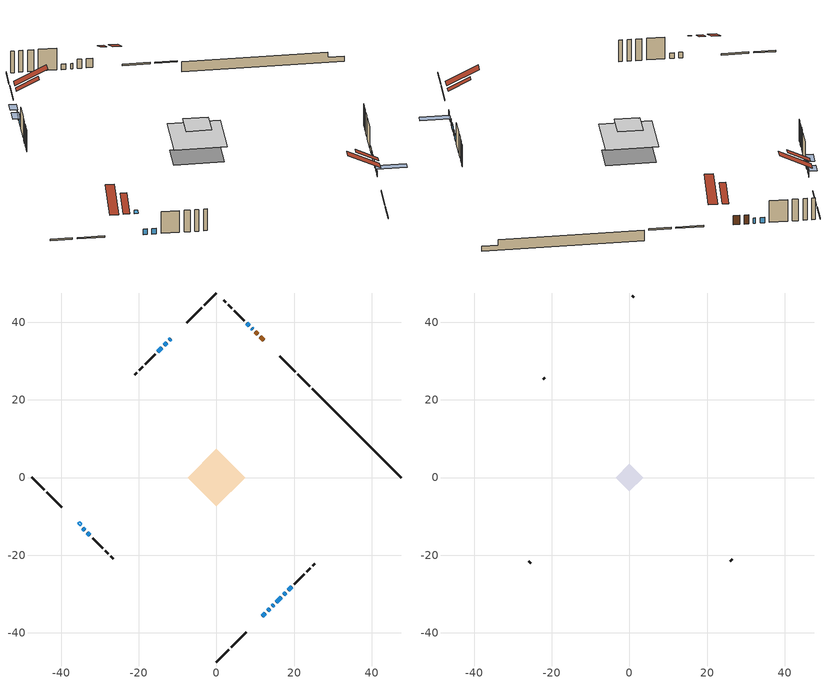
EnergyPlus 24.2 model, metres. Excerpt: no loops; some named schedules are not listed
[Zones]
conditioned space
 floor adiabatic (AdiabaticFloorConstruction): -7.46,0 0,7.46 7.46,0 0,-7.46 z3.49
 floor foundation (Slab1 construction): -5.71,1.4 -1.4,5.71 5.71,-1.4 1.4,-5.71 z-1.24
 wall outside (RimJoist1 construction): 0,-47.55 3.13,-44.42 / -47.55,0 -44.42,-3.13 / 0,47.55 -3.13,44.42 / 24.04,23.5 20.92,26.63 z1.05:1.35
 wall outside (RimJoist2 construction): 3.79,-43.76 7.7,-39.85 / -43.76,-3.79 -39.85,-7.7 / -3.79,43.76 -7.7,39.85 / 20.26,27.29 16.35,31.2 z1.05:1.35
 wall outside (AdiabaticWallConstruction 1): 12.19,35.35 11.3,36.24 / 10.65,36.9 10.03,37.52 z1.05:3.08
 wall outside (AdiabaticWallConstruction): -11.85,35.7 -12.12,35.43 z1.05:2.04; 11.85,-35.7 12.5,-35.05 / -12.78,34.77 -13.43,34.12 / -34.5,-13.05 -33.91,-13.64 / 9.37,38.18 9.08,38.47 / 14.42,-33.12 14.79,-32.75 / -33.25,-14.29 -32.6,-14.95 / 15.45,-32.1 16.71,-30.84 / 17.36,-30.18 17.85,-29.7 / 8.42,39.13 7.77,39.78 / 18.5,-29.04 19.37,-28.18 z1.05:2.27; 13.16,-34.39 13.77,-33.78 z1.05:1.64; -14.08,33.46 -15.16,32.39 z1.05:2.52
 wall outside (Wall1 construction): 20.03,-27.52 22.6,-24.95 / -31.95,-15.6 -29.38,-18.17 / -15.82,31.73 -18.38,29.16 / 7.11,40.44 4.55,43 z1.05:5.93
 wall outside (Wall2 construction): 23.25,-24.3 24.11,-23.44 / -28.72,-18.83 -27.86,-19.68 / -19.04,28.51 -19.9,27.65 / 3.89,43.66 3.03,44.52 z1.05:5.93
 wall outside (Wall3 construction): 24.77,-22.78 25.33,-22.21 / -27.21,-20.34 -26.64,-20.91 / -20.56,26.99 -21.12,26.42 / 2.37,45.17 1.81,45.74 z1.05:5.93
 wall foundation (FoundationWall1 construction): 24.7,22.85,-1.24 24.7,22.85,1.05 45.26,2.28,1.05 45.26,2.28,-0.13 47.55,0,-0.13 47.55,0,-1.24
 window (WindowConstruction 8): -11.85,35.7 -12.12,35.43 z1.05:2.04
 window (WindowConstruction 6): 11.85,-35.7 12.5,-35.05 z1.05:2.27
 window (WindowConstruction 7): -12.78,34.77 -13.43,34.12 z1.05:2.27
 window (WindowConstruction 10): -34.49,-13.05 -33.91,-13.64 z1.05:2.27
 window (WindowConstruction 11): 13.16,-34.39 13.77,-33.78 z1.05:1.64
 window (WindowConstruction 12): 9.37,38.18 9.08,38.47 z1.05:2.27
 window (WindowConstruction 9): 14.42,-33.12 14.79,-32.75 z1.05:2.27
 window (WindowConstruction): -14.08,33.46 -15.16,32.39 z1.05:2.52
 window (WindowConstruction 1): -33.25,-14.29 -32.6,-14.95 z1.05:2.27
 window (WindowConstruction 2): 15.45,-32.1 16.71,-30.84 z1.05:2.27
 window (WindowConstruction 3): 17.36,-30.18 17.85,-29.7 z1.05:2.27
 window (WindowConstruction 4): 8.42,39.13 7.77,39.78 z1.05:2.27
 window (WindowConstruction 5): 18.51,-29.04 19.37,-28.18 z1.05:2.27
 door (Door): 12.19,35.35 11.3,36.24 z1.05:3.08
 door (Door 1): 10.65,36.9 10.03,37.52 z1.05:3.08
 ceiling adiabatic (AdiabaticFloorConstruction): 0,-7.46 7.46,0 0,7.46 -7.46,0 z3.49
 roof outside (Roof3 construction): 11.19,-36.35,5.93 7.98,-33.14,8.2 7.08,-34.04,8.2 10.29,-37.25,5.93; -36.35,-11.19,5.93 -33.14,-7.98,8.2 -34.04,-7.08,8.2 -37.25,-10.29,5.93; -11.19,36.35,5.93 -7.98,33.14,8.2 -7.08,34.04,8.2 -10.29,37.25,5.93; 12.85,34.7,5.93 9.63,31.48,8.2 10.53,30.58,8.2 13.75,33.8,5.93
 roof outside (AdiabaticRoofConstruction): -35.15,-12.4,5.93 -34.66,-11.91,6.27 -35.21,-11.36,6.27 -35.7,-11.85,5.93
 skylight (SkylightConstruction): -35.15,-12.4,5.93 -34.66,-11.91,6.27 -35.21,-11.36,6.27 -35.7,-11.85,5.93
attic - vented
 floor to conditioned space (Floor1 construction Reversed): -3.58,0 0,3.58 3.58,0 0,-3.58 z5.93
 floor to conditioned space (Floor2 construction Reversed): -3.28,0 0,3.28 3.28,0 0,-3.28 z5.93
 wall outside (Wall4 construction): 25.99,-21.56 26.48,-21.06 / -25.98,-21.57 -25.49,-22.06 / -21.78,25.77 -22.27,25.27 / 1.15,46.4 0.66,46.89 z1.05:5.93
 roof outside (Roof1 construction): 9.64,-37.91,5.93 5.05,-33.32,9.17 3.77,-34.6,9.17 8.36,-39.19,5.93; -37.91,-9.64,5.93 -33.32,-5.05,9.17 -34.6,-3.77,9.17 -39.19,-8.36,5.93; -9.64,37.91,5.93 -5.05,33.32,9.17 -3.77,34.6,9.17 -8.36,39.19,5.93; 14.41,33.14,5.93 9.82,28.55,9.17 11.1,27.27,9.17 15.69,31.86,5.93
shading: -12.76,34.78 -11.21,36.34 -12.28,37.42 -13.84,35.86 z2.95; 13.98,-33.57 12.95,-34.6 17.26,-38.91 18.29,-37.88 z1.93; -15.59,31.96 -13.65,33.89 -14.73,34.97 -16.67,33.03 z3.13
[Building]
Building 1: Terrain=Suburbs
[Site:Location]
Quebec Intl AP_QC: Latitude {deg}=46.8; Longitude {deg}=-71.38; Time Zone {hr}=-5; Elevation {m}=74; Keep Site Location Information=Yes
[Site:GroundTemperature:Shallow]
0.0108218, -2.24938, -2.43038, -1.3578, 2.94801, 7.23376, 10.9493, 13.303, 13.5029, 11.5886, 7.96783, 3.81355
[Site:WaterMainsTemperature]
Calculation Method=Schedule; Temperature Schedule=mains temperature schedule
[Material] Roughness=Rough; Thermal Absorptance=0.9
Name | Thickness {m} | Conductivity {W/m-K} | Density {kg/m3} | Specific Heat {J/kg-K} | Solar Absorptance | Visible Absorptance
asphalt or fiberglass shingles | 0.00635 | 0.162714 | 1121.4 | 1465.45 | 0.4 | 0.4
asphalt or fiberglass shingles 1 | 0.00635 | 0.162714 | 1121.4 | 1465.45 | 0.7 | 0.7
ceiling loosefill ins | 0.169333 | 0.0480833 | 16.02 | 1046.75 | 0.7 | 0.7
ceiling stud and cavity | 0.1397 | 0.21213 | 65.682 | 1177.47 | 0.7 | 0.7
ceiling stud and cavity 1 | 0.1397 | 0.0765065 | 65.682 | 1177.47 | 0.7 | 0.7
concrete 4.0 in. | 0.1016 | 1.803125 | 2242.8 | 837.4 | 0.7 | 0.7
concrete 8.0 in. | 0.2032 | 1.803125 | 2242.8 | 837.4 | 0.7 | 0.7
door material | 0.04445 | 0.053851 | 512.64 | 1214.23 | 0.7 | 0.7
exterior vertical ins | 0.0286645 | 0.029427 | 32.04 | 1214.23 | 0.7 | 0.7
floor covering | 0.0127 | 0.0433444 | 54.468 | 1339.84 | 0.6 | 0.6
floor rigid ins; roof rigid ins; wall rigid ins | 0.512978 | 0.029427 | 32.04 | 1214.23 | 0.7 | 0.7
floor stud and cavity | 0.1397 | 1.75129 | 37.0049 | 1207.88 | 0.7 | 0.7
furniture material conditioned space 1 | 0.1524 | 0.115458 | 640.8 | 1214.23 | 0.6 | 0.6
gypsum board | 0.0127 | 0.160291 | 801 | 837.4 | 0.6 | 0.6
gypsum board 1 | 0.0127 | 0.160291 | 801 | 837.4 | 0.7 | 0.7
osb sheathing 0.5 in. | 0.0127 | 0.115458 | 512.64 | 1214.23 | 0.7 | 0.7
osb sheathing 0.75 in. | 0.01905 | 0.115458 | 512.64 | 1214.23 | 0.7 | 0.7
osb sheathing 2.0 in. | 0.0508 | 0.115458 | 512.64 | 1214.23 | 0.7 | 0.7
rim joist stud and cavity | 0.0508 | 0.0294815 | 125.044 | 1163.47 | 0.6 | 0.6
rim joist stud and cavity 1 | 0.0508 | 0.0306075 | 125.044 | 1163.47 | 0.6 | 0.6
roof stud and cavity | 0.0889 | 3.51684 | 78.34581 | 1123.46 | 0.7 | 0.7
roof stud and cavity 1 | 0.18415 | 1.78687 | 37.0049 | 1207.88 | 0.6 | 0.6
wall stud and cavity | 0.1397 | 0.0917207 | 139.0536 | 1170.24 | 0.7 | 0.7
wall stud and cavity 1 | 0.1397 | 0.0933394 | 139.0536 | 1170.24 | 0.7 | 0.7
wall stud and cavity 2 | 0.1397 | 0.100429 | 139.0536 | 1170.24 | 0.7 | 0.7
wall stud and cavity 3 | 0.0889 | 6.1454 | 50.32683 | 1063.81 | 0.6 | 0.6
wall stud and cavity 4 | 0.0889 | 0.380278 | 52.3479 | 1209.89 | 0.7 | 0.7
wall stud and cavity 5 | 0.0889 | 0.391764 | 83.0341 | 1211.67 | 0.7 | 0.7
wood siding | 0.0254 | 0.102417 | 544.68 | 1172.36 | 0.4 | 0.4
wood siding 1 | 0.00254 | 0.102417 | 544.68 | 1172.36 | 0.4 | 0.4
wood siding 2; wood siding 3; wood siding 4 | 0.0254 | 0.102417 | 544.68 | 1172.36 | 0.7 | 0.7
[WindowMaterial:SimpleGlazingSystem]
Name | U-Factor {W/m2-K} | Solar Heat Gain Coefficient
SkylightMaterial | 2.60971 | 0.6009
WindowMaterial | 2.94177 | 0.65
WindowMaterial 1 | 2.90373 | 0.68
WindowMaterial 2 | 3.02126 | 0.51
WindowMaterial 3 | 2.95937 | 0.57
WindowMaterial 4 | 2.9378 | 0.6
WindowMaterial 5 | 3.02808 | 0.56
WindowMaterial 6 | 3.029213 | 0.47
WindowMaterial 7 | 3.04511 | 0.45
[Construction]
AdiabaticFloorConstruction: floor stud and cavity, floor rigid ins, osb sheathing 0.75 in., floor covering
AdiabaticRoofConstruction: asphalt or fiberglass shingles 1, roof rigid ins, osb sheathing 0.75 in., roof stud and cavity 1
AdiabaticWallConstruction: wood siding 3, wall rigid ins, wall stud and cavity 4, gypsum board
AdiabaticWallConstruction 1: wood siding 4, wall rigid ins, wall stud and cavity 4, gypsum board
Door; Door 1: door material
Floor1 construction Reversed: gypsum board, ceiling stud and cavity, ceiling loosefill ins
Floor2 construction Reversed: gypsum board, ceiling stud and cavity 1
FoundationWall1 construction: concrete 8.0 in., gypsum board 1
furniture construction conditioned space 1: furniture material conditioned space 1
PartitionWallConstruction: gypsum board, wall stud and cavity 5, gypsum board
RimJoist1 construction: wood siding 2, osb sheathing 2.0 in., rim joist stud and cavity
RimJoist2 construction: wood siding 2, osb sheathing 2.0 in., rim joist stud and cavity 1
Roof1 construction: asphalt or fiberglass shingles
Roof3 construction: asphalt or fiberglass shingles, osb sheathing 0.5 in., roof stud and cavity, gypsum board
SkylightConstruction: SkylightMaterial
Slab1 construction: concrete 4.0 in.
Wall1 construction: wood siding, osb sheathing 0.5 in., wall stud and cavity, gypsum board
Wall2 construction: wood siding, osb sheathing 0.5 in., wall stud and cavity 1, gypsum board
Wall3 construction: wood siding, osb sheathing 0.5 in., wall stud and cavity 2, gypsum board
Wall4 construction: wood siding 1, wall stud and cavity 3
WindowConstruction; WindowConstruction 1: WindowMaterial
WindowConstruction 10; WindowConstruction 11; WindowConstruction 12: WindowMaterial 7
WindowConstruction 2: WindowMaterial 1
WindowConstruction 3: WindowMaterial 2
WindowConstruction 4; WindowConstruction 6; WindowConstruction 7: WindowMaterial 3
WindowConstruction 5: WindowMaterial 4
WindowConstruction 8: WindowMaterial 5
WindowConstruction 9: WindowMaterial 6
[Zone] Multiplier=1; Part of Total Floor Area=Yes
Name | Volume {m3}
attic - vented | 24.0932
conditioned space | 397.8
[Space]
Name | Zone | Volume {m3}
attic - vented 1 | attic - vented | 24.0932
conditioned space 1 | conditioned space | 397.8
[ZoneInfiltration:EffectiveLeakageArea]
infil attic - vented 1: Zone or Space=attic - vented 1; Schedule=Always On Discrete; Effective Air Leakage Area {cm2}=1739.08; Stack Coefficient=0.000564795; Wind Coefficient=1.6057e-05
[ZoneMixing]
whole house fan mix: Zone or Space=attic - vented; Schedule=Always On Continuous; Design Flow Rate Calculation Method=Flow/Zone; Design Flow Rate {m3/s}=0; Source Zone or Space=conditioned space
[SurfaceProperty:ExposedFoundationPerimeter]
Slab1: Exposed Perimeter Calculation Method=TotalExposedPerimeter; Total Exposed Perimeter {m}=32.309
[InternalMass] Zone or ZoneList=conditioned space; Space or SpaceList=conditioned space 1
Name | Construction | Surface Area {m2}
furniture mass conditioned space 1 | furniture construction conditioned space 1 | 69.0081
partition wall mass | PartitionWallConstruction | 172.52
[Lights]
interior lighting: Zone or ZoneList or Space or SpaceList=conditioned space 1; Schedule=interior lighting schedule; Design Level Calculation Method=LightingLevel; Lighting Level {W}=343.2; Return Air Fraction=0; Fraction Radiant=0.6; Fraction Visible=0.2; Fraction Replaceable=1
[People]
occupants: Zone or ZoneList or Space or SpaceList=conditioned space 1; Number of People Schedule=occupants schedule; Number of People Calculation Method=People; Number of People=3; Fraction Radiant=0.314171; Sensible Heat Fraction=0.56303; Activity Level Schedule=occupants activity schedule; Carbon Dioxide Generation Rate {m3/s-W}=0; Enable ASHRAE 55 Comfort Warnings=No; Mean Radiant Temperature Calculation Type=EnclosureAveraged
[ElectricEquipment] Zone or ZoneList or Space or SpaceList=conditioned space 1; Design Level Calculation Method=EquipmentLevel
Name | Schedule | Design Level {W} | Fraction Latent | Fraction Radiant | Fraction Lost
clothes dryer | clothes dryer schedule | 140.772 | 0.015 | 0.081 | 0.85
clothes washer | clothes washer schedule | 32.1985 | 0.03 | 0.162 | 0.7
cooking range | cooking range schedule | 215.147 | 0.08 | 0.432 | 0.2
dishwasher | dishwasher schedule | 66.8632 | 0.3 | 0.18 | 0.4
fridge | fridge schedule | 72.9452 | 0 | 0.6 | 0
mech vent bath fan 0 | mech vent bath fan 0 schedule | 50.2 | 0 | 0 | 1
mech vent bath fan 1 | mech vent bath fan 1 schedule | 50.2 | 0 | 0 | 1
mech vent house fan | mech vent house fan schedule | 0.95 | 0 | 0 | 1
mech vent house fan cfis | mech vent house fan cfis schedule | 0 | 0 | 0 | 0
mech vent range fan 0 | mech vent range fan 0 schedule | 57 | 0 | 0 | 1
misc plug loads | misc plug loads schedule | 494.7 | 0.045 | 0.513 | 0.1
whole house fan | Always On Discrete | 0 | 0 | 0 | 1
[OtherEquipment] Zone or ZoneList or Space or SpaceList=conditioned space 1; Design Level Calculation Method=EquipmentLevel
Name | Fuel Type | Schedule | Design Level {W} | Fraction Latent | Fraction Radiant | Fraction Lost
clothes dryer 1 | Electricity | clothes dryer schedule | 0 | 0.015 | 0.081 | 0.85
cooking range 1 | Electricity | cooking range schedule | 0 | 0.08 | 0.432 | 0.2
general water use latent | None | general water use schedule | 62.594 | 1 | 0 | 0
general water use sensible | None | general water use schedule | -61.6891 | 0 | 0.6 | 0
mech vent house fan latent load | None | Always On Discrete | 0 | 1 | 0 | 0
mech vent house fan sensible load | None | Always On Discrete | 0 | 0 | 0 | 0
water heater energy adjustment1 | Electricity | Always On Discrete | 0.01 | 0 | 0 | 1
[ZoneInfiltration:DesignFlowRate] Zone or ZoneList or Space or SpaceList=conditioned space 1; Schedule=Always On Discrete; Design Flow Rate Calculation Method=Flow/Zone; Design Flow Rate {m3/s}=0
infil flow; natural vent flow; whole house fan flow
[Foundation:Kiva]
Foundation Kiva 1: Initial Indoor Air Temperature {C}=18; Wall Height Above Grade {m}=1.05001; Wall Depth Below Slab {m}=0.2032; Custom Block Material Name 1=exterior vertical ins; Custom Block Depth 1 {m}=2.28999; Custom Block X Position 1 {m}=0.2159; Custom Block Z Position 1 {m}=0
[Foundation:Kiva:Settings]
Soil Conductivity {W/m-K}=0.849921; Soil Density {kg/m3}=1842.3; Soil Specific Heat {J/kg-K}=418.7; Ground Solar Absorptivity=0.9; Ground Thermal Absorptivity=0.9; Ground Surface Roughness {m}=0.03; Far-Field Width {m}=40; Deep-Ground Boundary Condition=ZeroFlux; Deep-Ground Depth {m}=40; Minimum Cell Dimension {m}=0.2; Maximum Cell Growth Coefficient=3; Simulation Timestep=Timestep
[Exterior:Lights]
exterior lighting: Schedule=exterior lighting schedule; Design Level {W}=75.6
[Schedule:Constant]
Name | Hourly Value
Always On Continuous; mech vent house fan schedule; mech vent house fan cfis schedule; Always On Discrete | 1
occupants activity schedule | 117.228
fridge schedule | 0
[Schedule:Week:Daily]
interior lighting schedule Week Rule - Jan1-Jan27: interior lighting schedule day, interior lighting schedule day, interior lighting schedule day, interior lighting schedule day, interior lighting schedule day, interior lighting schedule day, interior lighting schedule day, interior lighting schedule default day, interior lighting schedule default day, interior lighting schedule default day, interior lighting schedule default day, interior lighting schedule default day
interior lighting schedule Week Rule - Jan28-Feb3: interior lighting schedule day, interior lighting schedule day, interior lighting schedule day, interior lighting schedule day, interior lighting schedule day 1, interior lighting schedule day 1, interior lighting schedule day 1, interior lighting schedule default day, interior lighting schedule default day, interior lighting schedule default day, interior lighting schedule default day, interior lighting schedule default day
interior lighting schedule Week Rule - Feb4-Feb24: interior lighting schedule day 1, interior lighting schedule day 1, interior lighting schedule day 1, interior lighting schedule day 1, interior lighting schedule day 1, interior lighting schedule day 1, interior lighting schedule day 1, interior lighting schedule default day, interior lighting schedule default day, interior lighting schedule default day, interior lighting schedule default day, interior lighting schedule default day
interior lighting schedule Week Rule - Feb25-Mar3: interior lighting schedule day 1, interior lighting schedule day 1, interior lighting schedule day 1, interior lighting schedule day 1, interior lighting schedule day 2, interior lighting schedule day 2, interior lighting schedule day 2, interior lighting schedule default day, interior lighting schedule default day, interior lighting schedule default day, interior lighting schedule default day, interior lighting schedule default day
interior lighting schedule Week Rule - Mar4-Mar31: interior lighting schedule day 2, interior lighting schedule day 2, interior lighting schedule day 2, interior lighting schedule day 2, interior lighting schedule day 2, interior lighting schedule day 2, interior lighting schedule day 2, interior lighting schedule default day, interior lighting schedule default day, interior lighting schedule default day, interior lighting schedule default day, interior lighting schedule default day
interior lighting schedule Week Rule - Apr1-Apr28: interior lighting schedule day 3, interior lighting schedule day 3, interior lighting schedule day 3, interior lighting schedule day 3, interior lighting schedule day 3, interior lighting schedule day 3, interior lighting schedule day 3, interior lighting schedule default day, interior lighting schedule default day, interior lighting schedule default day, interior lighting schedule default day, interior lighting schedule default day
interior lighting schedule Week Rule - Apr29-May5: interior lighting schedule day 3, interior lighting schedule day 3, interior lighting schedule day 4, interior lighting schedule day 4, interior lighting schedule day 4, interior lighting schedule day 4, interior lighting schedule day 4, interior lighting schedule default day, interior lighting schedule default day, interior lighting schedule default day, interior lighting schedule default day, interior lighting schedule default day
interior lighting schedule Week Rule - May6-May26: interior lighting schedule day 4, interior lighting schedule day 4, interior lighting schedule day 4, interior lighting schedule day 4, interior lighting schedule day 4, interior lighting schedule day 4, interior lighting schedule day 4, interior lighting schedule default day, interior lighting schedule default day, interior lighting schedule default day, interior lighting schedule default day, interior lighting schedule default day
interior lighting schedule Week Rule - May27-Jun2: interior lighting schedule day 4, interior lighting schedule day 4, interior lighting schedule day 4, interior lighting schedule day 4, interior lighting schedule day 4, interior lighting schedule day 5, interior lighting schedule day 5, interior lighting schedule default day, interior lighting schedule default day, interior lighting schedule default day, interior lighting schedule default day, interior lighting schedule default day
interior lighting schedule Week Rule - Jun3-Jun30: interior lighting schedule day 5, interior lighting schedule day 5, interior lighting schedule day 5, interior lighting schedule day 5, interior lighting schedule day 5, interior lighting schedule day 5, interior lighting schedule day 5, interior lighting schedule default day, interior lighting schedule default day, interior lighting schedule default day, interior lighting schedule default day, interior lighting schedule default day
interior lighting schedule Week Rule - Jul1-Jul28: interior lighting schedule day 6, interior lighting schedule day 6, interior lighting schedule day 6, interior lighting schedule day 6, interior lighting schedule day 6, interior lighting schedule day 6, interior lighting schedule day 6, interior lighting schedule default day, interior lighting schedule default day, interior lighting schedule default day, interior lighting schedule default day, interior lighting schedule default day
interior lighting schedule Week Rule - Jul29-Aug4: interior lighting schedule day 6, interior lighting schedule day 6, interior lighting schedule day 6, interior lighting schedule day 7, interior lighting schedule day 7, interior lighting schedule day 7, interior lighting schedule day 7, interior lighting schedule default day, interior lighting schedule default day, interior lighting schedule default day, interior lighting schedule default day, interior lighting schedule default day
interior lighting schedule Week Rule - Aug5-Aug25: interior lighting schedule day 7, interior lighting schedule day 7, interior lighting schedule day 7, interior lighting schedule day 7, interior lighting schedule day 7, interior lighting schedule day 7, interior lighting schedule day 7, interior lighting schedule default day, interior lighting schedule default day, interior lighting schedule default day, interior lighting schedule default day, interior lighting schedule default day
interior lighting schedule Week Rule - Aug26-Sep1: interior lighting schedule day 7, interior lighting schedule day 7, interior lighting schedule day 7, interior lighting schedule day 7, interior lighting schedule day 7, interior lighting schedule day 7, interior lighting schedule day 8, interior lighting schedule default day, interior lighting schedule default day, interior lighting schedule default day, interior lighting schedule default day, interior lighting schedule default day
interior lighting schedule Week Rule - Sep2-Sep29: interior lighting schedule day 8, interior lighting schedule day 8, interior lighting schedule day 8, interior lighting schedule day 8, interior lighting schedule day 8, interior lighting schedule day 8, interior lighting schedule day 8, interior lighting schedule default day, interior lighting schedule default day, interior lighting schedule default day, interior lighting schedule default day, interior lighting schedule default day
interior lighting schedule Week Rule - Sep30-Oct6: interior lighting schedule day 8, interior lighting schedule day 9, interior lighting schedule day 9, interior lighting schedule day 9, interior lighting schedule day 9, interior lighting schedule day 9, interior lighting schedule day 9, interior lighting schedule default day, interior lighting schedule default day, interior lighting schedule default day, interior lighting schedule default day, interior lighting schedule default day
interior lighting schedule Week Rule - Oct7-Oct27: interior lighting schedule day 9, interior lighting schedule day 9, interior lighting schedule day 9, interior lighting schedule day 9, interior lighting schedule day 9, interior lighting schedule day 9, interior lighting schedule day 9, interior lighting schedule default day, interior lighting schedule default day, interior lighting schedule default day, interior lighting schedule default day, interior lighting schedule default day
interior lighting schedule Week Rule - Oct28-Nov3: interior lighting schedule day 9, interior lighting schedule day 9, interior lighting schedule day 9, interior lighting schedule day 9, interior lighting schedule day 10, interior lighting schedule day 10, interior lighting schedule day 10, interior lighting schedule default day, interior lighting schedule default day, interior lighting schedule default day, interior lighting schedule default day, interior lighting schedule default day
interior lighting schedule Week Rule - Nov4-Nov24: interior lighting schedule day 10, interior lighting schedule day 10, interior lighting schedule day 10, interior lighting schedule day 10, interior lighting schedule day 10, interior lighting schedule day 10, interior lighting schedule day 10, interior lighting schedule default day, interior lighting schedule default day, interior lighting schedule default day, interior lighting schedule default day, interior lighting schedule default day
interior lighting schedule Week Rule - Nov25-Dec1: interior lighting schedule day 10, interior lighting schedule day 10, interior lighting schedule day 10, interior lighting schedule day 10, interior lighting schedule day 10, interior lighting schedule day 10, interior lighting schedule day 11, interior lighting schedule default day, interior lighting schedule default day, interior lighting schedule default day, interior lighting schedule default day, interior lighting schedule default day
interior lighting schedule Week Rule - Dec2-Dec31: interior lighting schedule day 11, interior lighting schedule day 11, interior lighting schedule day 11, interior lighting schedule day 11, interior lighting schedule day 11, interior lighting schedule day 11, interior lighting schedule day 11, interior lighting schedule default day, interior lighting schedule default day, interior lighting schedule default day, interior lighting schedule default day, interior lighting schedule default day
occupants schedule Week Rule - Jan1-Dec31: occupants schedule day, occupants schedule day, occupants schedule day, occupants schedule day, occupants schedule day, occupants schedule day, occupants schedule day, occupants schedule default day, occupants schedule default day, occupants schedule default day, occupants schedule default day, occupants schedule default day
clothes dryer schedule Week Rule - Jan1-Dec31: clothes dryer schedule day, clothes dryer schedule day, clothes dryer schedule day, clothes dryer schedule day, clothes dryer schedule day, clothes dryer schedule day, clothes dryer schedule day, clothes dryer schedule default day, clothes dryer schedule default day, clothes dryer schedule default day, clothes dryer schedule default day, clothes dryer schedule default day
clothes washer schedule Week Rule - Jan1-Dec31: clothes washer schedule day, clothes washer schedule day, clothes washer schedule day, clothes washer schedule day, clothes washer schedule day, clothes washer schedule day, clothes washer schedule day, clothes washer schedule default day, clothes washer schedule default day, clothes washer schedule default day, clothes washer schedule default day, clothes washer schedule default day
cooking range schedule Week Rule - Jan1-Dec31: cooking range schedule day, cooking range schedule day, cooking range schedule day, cooking range schedule day, cooking range schedule day, cooking range schedule day, cooking range schedule day, cooking range schedule default day, cooking range schedule default day, cooking range schedule default day, cooking range schedule default day, cooking range schedule default day
dishwasher schedule Week Rule - Jan1-Dec31: dishwasher schedule day, dishwasher schedule day, dishwasher schedule day, dishwasher schedule day, dishwasher schedule day, dishwasher schedule day, dishwasher schedule day, dishwasher schedule default day, dishwasher schedule default day, dishwasher schedule default day, dishwasher schedule default day, dishwasher schedule default day
mech vent bath fan 0 schedule Week Rule - Jan1-Dec31: mech vent bath fan 0 schedule day, mech vent bath fan 0 schedule day, mech vent bath fan 0 schedule day, mech vent bath fan 0 schedule day, mech vent bath fan 0 schedule day, mech vent bath fan 0 schedule day, mech vent bath fan 0 schedule day, mech vent bath fan 0 schedule default day, mech vent bath fan 0 schedule default day, mech vent bath fan 0 schedule default day, mech vent bath fan 0 schedule default day, mech vent bath fan 0 schedule default day
mech vent bath fan 1 schedule Week Rule - Jan1-Dec31: mech vent bath fan 1 schedule day, mech vent bath fan 1 schedule day, mech vent bath fan 1 schedule day, mech vent bath fan 1 schedule day, mech vent bath fan 1 schedule day, mech vent bath fan 1 schedule day, mech vent bath fan 1 schedule day, mech vent bath fan 1 schedule default day, mech vent bath fan 1 schedule default day, mech vent bath fan 1 schedule default day, mech vent bath fan 1 schedule default day, mech vent bath fan 1 schedule default day
mech vent range fan 0 schedule Week Rule - Jan1-Dec31: mech vent range fan 0 schedule day, mech vent range fan 0 schedule day, mech vent range fan 0 schedule day, mech vent range fan 0 schedule day, mech vent range fan 0 schedule day, mech vent range fan 0 schedule day, mech vent range fan 0 schedule day, mech vent range fan 0 schedule default day, mech vent range fan 0 schedule default day, mech vent range fan 0 schedule default day, mech vent range fan 0 schedule default day, mech vent range fan 0 schedule default day
misc plug loads schedule Week Rule - Jan1-Dec31: misc plug loads schedule day, misc plug loads schedule day, misc plug loads schedule day, misc plug loads schedule day, misc plug loads schedule day, misc plug loads schedule day, misc plug loads schedule day, misc plug loads schedule default day, misc plug loads schedule default day, misc plug loads schedule default day, misc plug loads schedule default day, misc plug loads schedule default day
general water use schedule Week Rule - Jan1-Dec31: general water use schedule day, general water use schedule day, general water use schedule day, general water use schedule day, general water use schedule day, general water use schedule day, general water use schedule day, general water use schedule default day, general water use schedule default day, general water use schedule default day, general water use schedule default day, general water use schedule default day
exterior lighting schedule Week Rule - Jan1-Jan27: exterior lighting schedule day, exterior lighting schedule day, exterior lighting schedule day, exterior lighting schedule day, exterior lighting schedule day, exterior lighting schedule day, exterior lighting schedule day, exterior lighting schedule default day, exterior lighting schedule default day, exterior lighting schedule default day, exterior lighting schedule default day, exterior lighting schedule default day
exterior lighting schedule Week Rule - Jan28-Feb3: exterior lighting schedule day, exterior lighting schedule day, exterior lighting schedule day, exterior lighting schedule day, exterior lighting schedule day 1, exterior lighting schedule day 1, exterior lighting schedule day 1, exterior lighting schedule default day, exterior lighting schedule default day, exterior lighting schedule default day, exterior lighting schedule default day, exterior lighting schedule default day
exterior lighting schedule Week Rule - Feb4-Feb24: exterior lighting schedule day 1, exterior lighting schedule day 1, exterior lighting schedule day 1, exterior lighting schedule day 1, exterior lighting schedule day 1, exterior lighting schedule day 1, exterior lighting schedule day 1, exterior lighting schedule default day, exterior lighting schedule default day, exterior lighting schedule default day, exterior lighting schedule default day, exterior lighting schedule default day
exterior lighting schedule Week Rule - Feb25-Mar3: exterior lighting schedule day 1, exterior lighting schedule day 1, exterior lighting schedule day 1, exterior lighting schedule day 1, exterior lighting schedule day 2, exterior lighting schedule day 2, exterior lighting schedule day 2, exterior lighting schedule default day, exterior lighting schedule default day, exterior lighting schedule default day, exterior lighting schedule default day, exterior lighting schedule default day
exterior lighting schedule Week Rule - Mar4-Mar31: exterior lighting schedule day 2, exterior lighting schedule day 2, exterior lighting schedule day 2, exterior lighting schedule day 2, exterior lighting schedule day 2, exterior lighting schedule day 2, exterior lighting schedule day 2, exterior lighting schedule default day, exterior lighting schedule default day, exterior lighting schedule default day, exterior lighting schedule default day, exterior lighting schedule default day
exterior lighting schedule Week Rule - Apr1-Apr28: exterior lighting schedule day 3, exterior lighting schedule day 3, exterior lighting schedule day 3, exterior lighting schedule day 3, exterior lighting schedule day 3, exterior lighting schedule day 3, exterior lighting schedule day 3, exterior lighting schedule default day, exterior lighting schedule default day, exterior lighting schedule default day, exterior lighting schedule default day, exterior lighting schedule default day
exterior lighting schedule Week Rule - Apr29-May5: exterior lighting schedule day 3, exterior lighting schedule day 3, exterior lighting schedule day 4, exterior lighting schedule day 4, exterior lighting schedule day 4, exterior lighting schedule day 4, exterior lighting schedule day 4, exterior lighting schedule default day, exterior lighting schedule default day, exterior lighting schedule default day, exterior lighting schedule default day, exterior lighting schedule default day
exterior lighting schedule Week Rule - May6-May26: exterior lighting schedule day 4, exterior lighting schedule day 4, exterior lighting schedule day 4, exterior lighting schedule day 4, exterior lighting schedule day 4, exterior lighting schedule day 4, exterior lighting schedule day 4, exterior lighting schedule default day, exterior lighting schedule default day, exterior lighting schedule default day, exterior lighting schedule default day, exterior lighting schedule default day
exterior lighting schedule Week Rule - May27-Jun2: exterior lighting schedule day 4, exterior lighting schedule day 4, exterior lighting schedule day 4, exterior lighting schedule day 4, exterior lighting schedule day 4, exterior lighting schedule day 5, exterior lighting schedule day 5, exterior lighting schedule default day, exterior lighting schedule default day, exterior lighting schedule default day, exterior lighting schedule default day, exterior lighting schedule default day
exterior lighting schedule Week Rule - Jun3-Jun30: exterior lighting schedule day 5, exterior lighting schedule day 5, exterior lighting schedule day 5, exterior lighting schedule day 5, exterior lighting schedule day 5, exterior lighting schedule day 5, exterior lighting schedule day 5, exterior lighting schedule default day, exterior lighting schedule default day, exterior lighting schedule default day, exterior lighting schedule default day, exterior lighting schedule default day
exterior lighting schedule Week Rule - Jul1-Jul28: exterior lighting schedule day 6, exterior lighting schedule day 6, exterior lighting schedule day 6, exterior lighting schedule day 6, exterior lighting schedule day 6, exterior lighting schedule day 6, exterior lighting schedule day 6, exterior lighting schedule default day, exterior lighting schedule default day, exterior lighting schedule default day, exterior lighting schedule default day, exterior lighting schedule default day
[Schedule:Year]
interior lighting schedule: interior lighting schedule Week Rule - Jan1-Jan27, 1, 1, 1, 27, interior lighting schedule Week Rule - Jan28-Feb3, 1, 28, 2, 3, interior lighting schedule Week Rule - Feb4-Feb24, 2, 4, 2, 24, interior lighting schedule Week Rule - Feb25-Mar3, 2, 25, 3, 3, interior lighting schedule Week Rule - Mar4-Mar31, 3, 4, 3, 31, interior lighting schedule Week Rule - Apr1-Apr28, 4, 1, 4, 28, interior lighting schedule Week Rule - Apr29-May5, 4, 29, 5, 5, interior lighting schedule Week Rule - May6-May26, 5, 6, 5, 26, interior lighting schedule Week Rule - May27-Jun2, 5, 27, 6, 2, interior lighting schedule Week Rule - Jun3-Jun30, 6, 3, 6, 30, interior lighting schedule Week Rule - Jul1-Jul28, 7, 1, 7, 28, interior lighting schedule Week Rule - Jul29-Aug4, 7, 29, 8, 4, interior lighting schedule Week Rule - Aug5-Aug25, 8, 5, 8, 25, interior lighting schedule Week Rule - Aug26-Sep1, 8, 26, 9, 1, interior lighting schedule Week Rule - Sep2-Sep29, 9, 2, 9, 29, interior lighting schedule Week Rule - Sep30-Oct6, 9, 30, 10, 6, interior lighting schedule Week Rule - Oct7-Oct27, 10, 7, 10, 27, interior lighting schedule Week Rule - Oct28-Nov3, 10, 28, 11, 3, interior lighting schedule Week Rule - Nov4-Nov24, 11, 4, 11, 24, interior lighting schedule Week Rule - Nov25-Dec1, 11, 25, 12, 1, interior lighting schedule Week Rule - Dec2-Dec31, 12, 2, 12, 31
occupants schedule: occupants schedule Week Rule - Jan1-Dec31, 1, 1, 12, 31
clothes dryer schedule: clothes dryer schedule Week Rule - Jan1-Dec31, 1, 1, 12, 31
clothes washer schedule: clothes washer schedule Week Rule - Jan1-Dec31, 1, 1, 12, 31
cooking range schedule: cooking range schedule Week Rule - Jan1-Dec31, 1, 1, 12, 31
dishwasher schedule: dishwasher schedule Week Rule - Jan1-Dec31, 1, 1, 12, 31
mech vent bath fan 0 schedule: mech vent bath fan 0 schedule Week Rule - Jan1-Dec31, 1, 1, 12, 31
mech vent bath fan 1 schedule: mech vent bath fan 1 schedule Week Rule - Jan1-Dec31, 1, 1, 12, 31
mech vent range fan 0 schedule: mech vent range fan 0 schedule Week Rule - Jan1-Dec31, 1, 1, 12, 31
misc plug loads schedule: misc plug loads schedule Week Rule - Jan1-Dec31, 1, 1, 12, 31
general water use schedule: general water use schedule Week Rule - Jan1-Dec31, 1, 1, 12, 31
exterior lighting schedule: exterior lighting schedule Week Rule - Jan1-Jan27, 1, 1, 1, 27, exterior lighting schedule Week Rule - Jan28-Feb3, 1, 28, 2, 3, exterior lighting schedule Week Rule - Feb4-Feb24, 2, 4, 2, 24, exterior lighting schedule Week Rule - Feb25-Mar3, 2, 25, 3, 3, exterior lighting schedule Week Rule - Mar4-Mar31, 3, 4, 3, 31, exterior lighting schedule Week Rule - Apr1-Apr28, 4, 1, 4, 28, exterior lighting schedule Week Rule - Apr29-May5, 4, 29, 5, 5, exterior lighting schedule Week Rule - May6-May26, 5, 6, 5, 26, exterior lighting schedule Week Rule - May27-Jun2, 5, 27, 6, 2, exterior lighting schedule Week Rule - Jun3-Jun30, 6, 3, 6, 30, exterior lighting schedule Week Rule - Jul1-Jul28, 7, 1, 7, 28, exterior lighting schedule Week Rule - Jul29-Aug4, 7, 29, 8, 4, exterior lighting schedule Week Rule - Aug5-Aug25, 8, 5, 8, 25, exterior lighting schedule Week Rule - Aug26-Sep1, 8, 26, 9, 1, exterior lighting schedule Week Rule - Sep2-Sep29, 9, 2, 9, 29, exterior lighting schedule Week Rule - Sep30-Oct6, 9, 30, 10, 6, exterior lighting schedule Week Rule - Oct7-Oct27, 10, 7, 10, 27, exterior lighting schedule Week Rule - Oct28-Nov3, 10, 28, 11, 3, exterior lighting schedule Week Rule - Nov4-Nov24, 11, 4, 11, 24, exterior lighting schedule Week Rule - Nov25-Dec1, 11, 25, 12, 1, exterior lighting schedule Week Rule - Dec2-Dec31, 12, 2, 12, 31
[Schedule:Compact]
mains temperature schedule: Through: 01/01, For: AllDays, Until: 24:00, 5.175, Through: 01/02, For: AllDays, Until: 24:00, 5.10167, Through: 01/03, For: AllDays, Until: 24:00, 5.02889, Through: 01/04, For: AllDays, Until: 24:00, 4.95778, Through: 01/05, For: AllDays, Until: 24:00, 4.88778, Through: 01/06, For: AllDays, Until: 24:00, 4.81833, Through: 01/07, For: AllDays, Until: 24:00, 4.75056, Through: 01/08, For: AllDays, Until: 24:00, 4.68389, Through: 01/09, For: AllDays, Until: 24:00, 4.61833, Through: 01/10, For: AllDays, Until: 24:00, 4.55389, Through: 01/11, For: AllDays, Until: 24:00, 4.49056, Through: 01/12, For: AllDays, Until: 24:00, 4.42889, Through: 01/13, For: AllDays, Until: 24:00, 4.36778, Through: 01/14, For: AllDays, Until: 24:00, 4.30889, Through: 01/15, For: AllDays, Until: 24:00, 4.25056, Through: 01/16, For: AllDays, Until: 24:00, 4.19389, Through: 01/17, For: AllDays, Until: 24:00, 4.13833, Through: 01/18, For: AllDays, Until: 24:00, 4.08444, Through: 01/19, For: AllDays, Until: 24:00, 4.03167, Through: 01/20, For: AllDays, Until: 24:00, 3.98056, Through: 01/21, For: AllDays, Until: 24:00, 3.93056, Through: 01/22, For: AllDays, Until: 24:00, 3.88222, Through: 01/23, For: AllDays, Until: 24:00, 3.835, Through: 01/24, For: AllDays, Until: 24:00, 3.78944, Through: 01/25, For: AllDays, Until: 24:00, 3.74556, Through: 01/26, For: AllDays, Until: 24:00, 3.70278, Through: 01/27, For: AllDays, Until: 24:00, 3.66167, Through: 01/28, For: AllDays, Until: 24:00, 3.62167, Through: 01/29, For: AllDays, Until: 24:00, 3.58389, Through: 01/30, For: AllDays, Until: 24:00, 3.54722, Through: 01/31, For: AllDays, Until: 24:00, 3.51167, Through: 02/01, For: AllDays, Until: 24:00, 3.47833, Through: 02/02, For: AllDays, Until: 24:00, 3.44611, Through: 02/03, For: AllDays, Until: 24:00, 3.41556, Through: 02/04, For: AllDays, Until: 24:00, 3.38667, Through: 02/05, For: AllDays, Until: 24:00, 3.35944, Through: 02/06, For: AllDays, Until: 24:00, 3.33389, Through: 02/07, For: AllDays, Until: 24:00, 3.30944, Through: 02/08, For: AllDays, Until: 24:00, 3.28667, Through: 02/09, For: AllDays, Until: 24:00, 3.26611, Through: 02/10, For: AllDays, Until: 24:00, 3.24667, Through: 02/11, For: AllDays, Until: 24:00, 3.22889, Through: 02/12, For: AllDays, Until: 24:00, 3.21278, Through: 02/13, For: AllDays, Until: 24:00, 3.19833, Through: 02/14, For: AllDays, Until: 24:00, 3.18556, Through: 02/15, For: AllDays, Until: 24:00, 3.17389, Through: 02/16, For: AllDays, Until: 24:00, 3.16444, Through: 02/17, For: AllDays, Until: 24:00, 3.15667, Through: 02/18, For: AllDays, Until: 24:00, 3.15056, Through: 02/19, For: AllDays, Until: 24:00, 3.14556, Through: 02/20, For: AllDays, Until: 24:00, 3.14278, Through: 02/21, For: AllDays, Until: 24:00, 3.14111, Through: 02/22, For: AllDays, Until: 24:00, 3.14167, Through: 02/23, For: AllDays, Until: 24:00, 3.14333, Through: 02/24, For: AllDays, Until: 24:00, 3.14722, Through: 02/25, For: AllDays, Until: 24:00, 3.15222, Through: 02/26, For: AllDays, Until: 24:00, 3.15944, Through: 02/27, For: AllDays, Until: 24:00, 3.16778, Through: 02/28, For: AllDays, Until: 24:00, 3.17778, Through: 03/01, For: AllDays, Until: 24:00, 3.18944, Through: 03/02, For: AllDays, Until: 24:00, 3.20333, Through: 03/03, For: AllDays, Until: 24:00, 3.21833, Through: 03/04, For: AllDays, Until: 24:00, 3.235, Through: 03/05, For: AllDays, Until: 24:00, 3.25333, Through: 03/06, For: AllDays, Until: 24:00, 3.27333, Through: 03/07, For: AllDays, Until: 24:00, 3.29444, Through: 03/08, For: AllDays, Until: 24:00, 3.31778, Through: 03/09, For: AllDays, Until: 24:00, 3.34222, Through: 03/10, For: AllDays, Until: 24:00, 3.36889, Through: 03/11, For: AllDays, Until: 24:00, 3.39667, Through: 03/12, For: AllDays, Until: 24:00, 3.42611, Through: 03/13, For: AllDays, Until: 24:00, 3.45722, Through: 03/14, For: AllDays, Until: 24:00, 3.49, Through: 03/15, For: AllDays, Until: 24:00, 3.52389, Through: 03/16, For: AllDays, Until: 24:00, 3.55944, Through: 03/17, For: AllDays, Until: 24:00, 3.59667, Through: 03/18, For: AllDays, Until: 24:00, 3.63556, Through: 03/19, For: AllDays, Until: 24:00, 3.67556, Through: 03/20, For: AllDays, Until: 24:00, 3.71722, Through: 03/21, For: AllDays, Until: 24:00, 3.76056, Through: 03/22, For: AllDays, Until: 24:00, 3.80556, Through: 03/23, For: AllDays, Until: 24:00, 3.85111, Through: 03/24, For: AllDays, Until: 24:00, 3.89889, Through: 03/25, For: AllDays, Until: 24:00, 3.94778, Through: 03/26, For: AllDays, Until: 24:00, 3.99833, Through: 03/27, For: AllDays, Until: 24:00, 4.05, Through: 03/28, For: AllDays, Until: 24:00, 4.10333, Through: 03/29, For: AllDays, Until: 24:00, 4.15778, Through: 03/30, For: AllDays, Until: 24:00, 4.21333, Through: 03/31, For: AllDays, Until: 24:00, 4.27056, Through: 04/01, For: AllDays, Until: 24:00, 4.32944, Through: 04/02, For: AllDays, Until: 24:00, 4.38889, Through: 04/03, For: AllDays, Until: 24:00, 4.45, Through: 04/04, For: AllDays, Until: 24:00, 4.51222, Through: 04/05, For: AllDays, Until: 24:00, 4.57611, Through: 04/06, For: AllDays, Until: 24:00, 4.64056, Through: 04/07, For: AllDays, Until: 24:00, 4.70667, Through: 04/08, For: AllDays, Until: 24:00, 4.77389, Through: 04/09, For: AllDays, Until: 24:00, 4.84222, Through: 04/10, For: AllDays, Until: 24:00, 4.91167, Through: 04/11, For: AllDays, Until: 24:00, 4.98278, Through: 04/12, For: AllDays, Until: 24:00, 5.05444, Through: 04/13, For: AllDays, Until: 24:00, 5.12722, Through: 04/14, For: AllDays, Until: 24:00, 5.20111, Through: 04/15, For: AllDays, Until: 24:00, 5.27611, Through: 04/16, For: AllDays, Until: 24:00, 5.35167, Through: 04/17, For: AllDays, Until: 24:00, 5.42889, Through: 04/18, For: AllDays, Until: 24:00, 5.50667, Through: 04/19, For: AllDays, Until: 24:00, 5.58556, Through: 04/20, For: AllDays, Until: 24:00, 5.665, Through: 04/21, For: AllDays, Until: 24:00, 5.74611, Through: 04/22, For: AllDays, Until: 24:00, 5.82722, Through: 04/23, For: AllDays, Until: 24:00, 5.91, Through: 04/24, For: AllDays, Until: 24:00, 5.99278, Through: 04/25, For: AllDays, Until: 24:00, 6.07722, Through: 04/26, For: AllDays, Until: 24:00, 6.16167, Through: 04/27, For: AllDays, Until: 24:00, 6.24722, Through: 04/28, For: AllDays, Until: 24:00, 6.33389, Through: 04/29, For: AllDays, Until: 24:00, 6.42056, Through: 04/30, For: AllDays, Until: 24:00, 6.50833, Through: 05/01, For: AllDays, Until: 24:00, 6.59667, Through: 05/02, For: AllDays, Until: 24:00, 6.68556, Through: 05/03, For: AllDays, Until: 24:00, 6.775, Through: 05/04, For: AllDays, Until: 24:00, 6.86556, Through: 05/05, For: AllDays, Until: 24:00, 6.95611, Through: 05/06, For: AllDays, Until: 24:00, 7.04722, Through: 05/07, For: AllDays, Until: 24:00, 7.13889, Through: 05/08, For: AllDays, Until: 24:00, 7.23111, Through: 05/09, For: AllDays, Until: 24:00, 7.32333, Through: 05/10, For: AllDays, Until: 24:00, 7.41667, Through: 05/11, For: AllDays, Until: 24:00, 7.51, Through: 05/12, For: AllDays, Until: 24:00, 7.60389, Through: 05/13, For: AllDays, Until: 24:00, 7.69778, Through: 05/14, For: AllDays, Until: 24:00, 7.79222, Through: 05/15, For: AllDays, Until: 24:00, 7.88667, Through: 05/16, For: AllDays, Until: 24:00, 7.98167, Through: 05/17, For: AllDays, Until: 24:00, 8.07667, Through: 05/18, For: AllDays, Until: 24:00, 8.17167, Through: 05/19, For: AllDays, Until: 24:00, 8.26722, Through: 05/20, For: AllDays, Until: 24:00, 8.36278, Through: 05/21, For: AllDays, Until: 24:00, 8.45833, Through: 05/22, For: AllDays, Until: 24:00, 8.55444, Through: 05/23, For: AllDays, Until: 24:00, 8.65, Through: 05/24, For: AllDays, Until: 24:00, 8.74611, Through: 05/25, For: AllDays, Until: 24:00, 8.84167, Through: 05/26, For: AllDays, Until: 24:00, 8.93722, Through: 05/27, For: AllDays, Until: 24:00, 9.03333, Through: 05/28, For: AllDays, Until: 24:00, 9.12889, Through: 05/29, For: AllDays, Until: 24:00, 9.22389, Through: 05/30, For: AllDays, Until: 24:00, 9.31944, Through: 05/31, For: AllDays, Until: 24:00, 9.41444, Through: 06/01, For: AllDays, Until: 24:00, 9.50944, Through: 06/02, For: AllDays, Until: 24:00, 9.60389, Through: 06/03, For: AllDays, Until: 24:00, 9.69833, Through: 06/04, For: AllDays, Until: 24:00, 9.79278, Through: 06/05, For: AllDays, Until: 24:00, 9.88667, Through: 06/06, For: AllDays, Until: 24:00, 9.98, Through: 06/07, For: AllDays, Until: 24:00, 10.0728, Through: 06/08, For: AllDays, Until: 24:00, 10.1656, Through: 06/09, For: AllDays, Until: 24:00, 10.2578, Through: 06/10, For: AllDays, Until: 24:00, 10.3494, Through: 06/11, For: AllDays, Until: 24:00, 10.4411, Through: 06/12, For: AllDays, Until: 24:00, 10.5317, Through: 06/13, For: AllDays, Until: 24:00, 10.6222, Through: 06/14, For: AllDays, Until: 24:00, 10.7117, Through: 06/15, For: AllDays, Until: 24:00, 10.8006, Through: 06/16, For: AllDays, Until: 24:00, 10.8889, Through: 06/17, For: AllDays, Until: 24:00, 10.9772, Through: 06/18, For: AllDays, Until: 24:00, 11.0639, Through: 06/19, For: AllDays, Until: 24:00, 11.1506, Through: 06/20, For: AllDays, Until: 24:00, 11.2361, Through: 06/21, For: AllDays, Until: 24:00, 11.3211, Through: 06/22, For: AllDays, Until: 24:00, 11.4056, Through: 06/23, For: AllDays, Until: 24:00, 11.4889, Through: 06/24, For: AllDays, Until: 24:00, 11.5711, Through: 06/25, For: AllDays, Until: 24:00, 11.6533, Through: 06/26, For: AllDays, Until: 24:00, 11.7339, Through: 06/27, For: AllDays, Until: 24:00, 11.8139, Through: 06/28, For: AllDays, Until: 24:00, 11.8928, Through: 06/29, For: AllDays, Until: 24:00, 11.9711, Through: 06/30, For: AllDays, Until: 24:00, 12.0483, Through: 07/01, For: AllDays, Until: 24:00, 12.1244, Through: 07/02, For: AllDays, Until: 24:00, 12.1994, Through: 07/03, For: AllDays, Until: 24:00, 12.2733, Through: 07/04, For: AllDays, Until: 24:00, 12.3467, Through: 07/05, For: AllDays, Until: 24:00, 12.4183, Through: 07/06, For: AllDays, Until: 24:00, 12.4894, Through: 07/07, For: AllDays, Until: 24:00, 12.5589, Through: 07/08, For: AllDays, Until: 24:00, 12.6278, Through: 07/09, For: AllDays, Until: 24:00, 12.695, Through: 07/10, For: AllDays, Until: 24:00, 12.7617, Through: 07/11, For: AllDays, Until: 24:00, 12.8267, Through: 07/12, For: AllDays, Until: 24:00, 12.8906, Through: 07/13, For: AllDays, Until: 24:00, 12.9528, Through: 07/14, For: AllDays, Until: 24:00, 13.0144, Through: 07/15, For: AllDays, Until: 24:00, 13.0744, Through: 07/16, For: AllDays, Until: 24:00, 13.1333, Through: 07/17, For: AllDays, Until: 24:00, 13.1906, Through: 07/18, For: AllDays, Until: 24:00, 13.2467, Through: 07/19, For: AllDays, Until: 24:00, 13.3017, Through: 07/20, For: AllDays, Until: 24:00, 13.355, Through: 07/21, For: AllDays, Until: 24:00, 13.4072, Through: 07/22, For: AllDays, Until: 24:00, 13.4578, Through: 07/23, For: AllDays, Until: 24:00, 13.5067, Through: 07/24, For: AllDays, Until: 24:00, 13.5544, Through: 07/25, For: AllDays, Until: 24:00, 13.6011, Through: 07/26, For: AllDays, Until: 24:00, 13.6461, Through: 07/27, For: AllDays, Until: 24:00, 13.6894, Through: 07/28, For: AllDays, Until: 24:00, 13.7317, Through: 07/29, For: AllDays, Until: 24:00, 13.7722, Through: 07/30, For: AllDays, Until: 24:00, 13.8111, Through: 07/31, For: AllDays, Until: 24:00, 13.8489, Through: 08/01, For: AllDays, Until: 24:00, 13.8844, Through: 08/02, For: AllDays, Until: 24:00, 13.9189, Through: 08/03, For: AllDays, Until: 24:00, 13.9522, Through: 08/04, For: AllDays, Until: 24:00, 13.9833, Through: 08/05, For: AllDays, Until: 24:00, 14.0133, Through: 08/06, For: AllDays, Until: 24:00, 14.0411, Through: 08/07, For: AllDays, Until: 24:00, 14.0678, Through: 08/08, For: AllDays, Until: 24:00, 14.0933, Through: 08/09, For: AllDays, Until: 24:00, 14.1167, Through: 08/10, For: AllDays, Until: 24:00, 14.1383, Through: 08/11, For: AllDays, Until: 24:00, 14.1589, Through: 08/12, For: AllDays, Until: 24:00, 14.1772, Through: 08/13, For: AllDays, Until: 24:00, 14.1944, Through: 08/14, For: AllDays, Until: 24:00, 14.21, Through: 08/15, For: AllDays, Until: 24:00, 14.2233, Through: 08/16, For: AllDays, Until: 24:00, 14.2356, Through: 08/17, For: AllDays, Until: 24:00, 14.2461, Through: 08/18, For: AllDays, Until: 24:00, 14.255, Through: 08/19, For: AllDays, Until: 24:00, 14.2622, Through: 08/20, For: AllDays, Until: 24:00, 14.2678, Through: 08/21, For: AllDays, Until: 24:00, 14.2717, Through: 08/22, For: AllDays, Until: 24:00, 14.2739, Through: 08/23, For: AllDays, Until: 24:00, 14.2744, Through: 08/24, For: AllDays, Until: 24:00, 14.2733, Through: 08/25, For: AllDays, Until: 24:00, 14.2711, Through: 08/26, For: AllDays, Until: 24:00, 14.2667, Through: 08/27, For: AllDays, Until: 24:00, 14.2606, Through: 08/28, For: AllDays, Until: 24:00, 14.2528, Through: 08/29, For: AllDays, Until: 24:00, 14.2439, Through: 08/30, For: AllDays, Until: 24:00, 14.2328, Through: 08/31, For: AllDays, Until: 24:00, 14.2206, Through: 09/01, For: AllDays, Until: 24:00, 14.2061, Through: 09/02, For: AllDays, Until: 24:00, 14.1906, Through: 09/03, For: AllDays, Until: 24:00, 14.1728, Through: 09/04, For: AllDays, Until: 24:00, 14.1539, Through: 09/05, For: AllDays, Until: 24:00, 14.1333, Through: 09/06, For: AllDays, Until: 24:00, 14.1111, Through: 09/07, For: AllDays, Until: 24:00, 14.0872, Through: 09/08, For: AllDays, Until: 24:00, 14.0617, Through: 09/09, For: AllDays, Until: 24:00, 14.035, Through: 09/10, For: AllDays, Until: 24:00, 14.0061, Through: 09/11, For: AllDays, Until: 24:00, 13.9761, Through: 09/12, For: AllDays, Until: 24:00, 13.9444, Through: 09/13, For: AllDays, Until: 24:00, 13.9111, Through: 09/14, For: AllDays, Until: 24:00, 13.8761, Through: 09/15, For: AllDays, Until: 24:00, 13.84, Through: 09/16, For: AllDays, Until: 24:00, 13.8022, Through: 09/17, For: AllDays, Until: 24:00, 13.7628, Through: 09/18, For: AllDays, Until: 24:00, 13.7217, Through: 09/19, For: AllDays, Until: 24:00, 13.6794, Through: 09/20, For: AllDays, Until: 24:00, 13.6356, Through: 09/21, For: AllDays, Until: 24:00, 13.59, Through: 09/22, For: AllDays, Until: 24:00, 13.5433, Through: 09/23, For: AllDays, Until: 24:00, 13.4956, Through: 09/24, For: AllDays, Until: 24:00, 13.4456, Through: 09/25, For: AllDays, Until: 24:00, 13.395, Through: 09/26, For: AllDays, Until: 24:00, 13.3422, Through: 09/27, For: AllDays, Until: 24:00, 13.2883, Through: 09/28, For: AllDays, Until: 24:00, 13.2333, Through: 09/29, For: AllDays, Until: 24:00, 13.1772, Through: 09/30, For: AllDays, Until: 24:00, 13.1194, Through: 10/01, For: AllDays, Until: 24:00, 13.06, Through: 10/02, For: AllDays, Until: 24:00, 13, Through: 10/03, For: AllDays, Until: 24:00, 12.9383, Through: 10/04, For: AllDays, Until: 24:00, 12.8756, Through: 10/05, For: AllDays, Until: 24:00, 12.8111, Through: 10/06, For: AllDays, Until: 24:00, 12.7456, Through: 10/07, For: AllDays, Until: 24:00, 12.6794, Through: 10/08, For: AllDays, Until: 24:00, 12.6117, Through: 10/09, For: AllDays, Until: 24:00, 12.5428, Through: 10/10, For: AllDays, Until: 24:00, 12.4728, Through: 10/11, For: AllDays, Until: 24:00, 12.4017, Through: 10/12, For: AllDays, Until: 24:00, 12.3294, Through: 10/13, For: AllDays, Until: 24:00, 12.2561, Through: 10/14, For: AllDays, Until: 24:00, 12.1817, Through: 10/15, For: AllDays, Until: 24:00, 12.1061, Through: 10/16, For: AllDays, Until: 24:00, 12.03, Through: 10/17, For: AllDays, Until: 24:00, 11.9528, Through: 10/18, For: AllDays, Until: 24:00, 11.8744, Through: 10/19, For: AllDays, Until: 24:00, 11.795, Through: 10/20, For: AllDays, Until: 24:00, 11.715, Through: 10/21, For: AllDays, Until: 24:00, 11.6339, Through: 10/22, For: AllDays, Until: 24:00, 11.5517, Through: 10/23, For: AllDays, Until: 24:00, 11.4689, Through: 10/24, For: AllDays, Until: 24:00, 11.3856, Through: 10/25, For: AllDays, Until: 24:00, 11.3011, Through: 10/26, For: AllDays, Until: 24:00, 11.2161, Through: 10/27, For: AllDays, Until: 24:00, 11.13, Through: 10/28, For: AllDays, Until: 24:00, 11.0433, Through: 10/29, For: AllDays, Until: 24:00, 10.9561, Through: 10/30, For: AllDays, Until: 24:00, 10.8683, Through: 10/31, For: AllDays, Until: 24:00, 10.7794, Through: 11/01, For: AllDays, Until: 24:00, 10.6906, Through: 11/02, For: AllDays, Until: 24:00, 10.6006, Through: 11/03, For: AllDays, Until: 24:00, 10.51, Through: 11/04, For: AllDays, Until: 24:00, 10.4194, Through: 11/05, For: AllDays, Until: 24:00, 10.3278, Through: 11/06, For: AllDays, Until: 24:00, 10.2361, Through: 11/07, For: AllDays, Until: 24:00, 10.1439, Through: 11/08, For: AllDays, Until: 24:00, 10.0511, Through: 11/09, For: AllDays, Until: 24:00, 9.95778, Through: 11/10, For: AllDays, Until: 24:00, 9.86444, Through: 11/11, For: AllDays, Until: 24:00, 9.77056, Through: 11/12, For: AllDays, Until: 24:00, 9.67611, Through: 11/13, For: AllDays, Until: 24:00, 9.58167, Through: 11/14, For: AllDays, Until: 24:00, 9.48722, Through: 11/15, For: AllDays, Until: 24:00, 9.39222, Through: 11/16, For: AllDays, Until: 24:00, 9.29667, Through: 11/17, For: AllDays, Until: 24:00, 9.20167, Through: 11/18, For: AllDays, Until: 24:00, 9.10611, Through: 11/19, For: AllDays, Until: 24:00, 9.01056, Through: 11/20, For: AllDays, Until: 24:00, 8.915, Through: 11/21, For: AllDays, Until: 24:00, 8.81889, Through: 11/22, For: AllDays, Until: 24:00, 8.72333, Through: 11/23, For: AllDays, Until: 24:00, 8.62722, Through: 11/24, For: AllDays, Until: 24:00, 8.53167, Through: 11/25, For: AllDays, Until: 24:00, 8.43611, Through: 11/26, For: AllDays, Until: 24:00, 8.34, Through: 11/27, For: AllDays, Until: 24:00, 8.245, Through: 11/28, For: AllDays, Until: 24:00, 8.14944, Through: 11/29, For: AllDays, Until: 24:00, 8.05389, Through: 11/30, For: AllDays, Until: 24:00, 7.95889, Through: 12/01, For: AllDays, Until: 24:00, 7.86444, Through: 12/02, For: AllDays, Until: 24:00, 7.76944, Through: 12/03, For: AllDays, Until: 24:00, 7.67556, Through: 12/04, For: AllDays, Until: 24:00, 7.58167, Through: 12/05, For: AllDays, Until: 24:00, 7.48778, Through: 12/06, For: AllDays, Until: 24:00, 7.39444, Through: 12/07, For: AllDays, Until: 24:00, 7.30167, Through: 12/08, For: AllDays, Until: 24:00, 7.20889, Through: 12/09, For: AllDays, Until: 24:00, 7.11722, Through: 12/10, For: AllDays, Until: 24:00, 7.02556, Through: 12/11, For: AllDays, Until: 24:00, 6.93444, Through: 12/12, For: AllDays, Until: 24:00, 6.84389, Through: 12/13, For: AllDays, Until: 24:00, 6.75389, Through: 12/14, For: AllDays, Until: 24:00, 6.66444, Through: 12/15, For: AllDays, Until: 24:00, 6.57556, Through: 12/16, For: AllDays, Until: 24:00, 6.48778, Through: 12/17, For: AllDays, Until: 24:00, 6.4, Through: 12/18, For: AllDays, Until: 24:00, 6.31333, Through: 12/19, For: AllDays, Until: 24:00, 6.22722, Through: 12/20, For: AllDays, Until: 24:00, 6.14167, Through: 12/21, For: AllDays, Until: 24:00, 6.05722, Through: 12/22, For: AllDays, Until: 24:00, 5.97333, Through: 12/23, For: AllDays, Until: 24:00, 5.89, Through: 12/24, For: AllDays, Until: 24:00, 5.80778, Through: 12/25, For: AllDays, Until: 24:00, 5.72667, Through: 12/26, For: AllDays, Until: 24:00, 5.64611, Through: 12/27, For: AllDays, Until: 24:00, 5.56667, Through: 12/28, For: AllDays, Until: 24:00, 5.48833, Through: 12/29, For: AllDays, Until: 24:00, 5.41056, Through: 12/30, For: AllDays, Until: 24:00, 5.33389, Through: 12/31, For: AllDays, Until: 24:00, 5.25778
